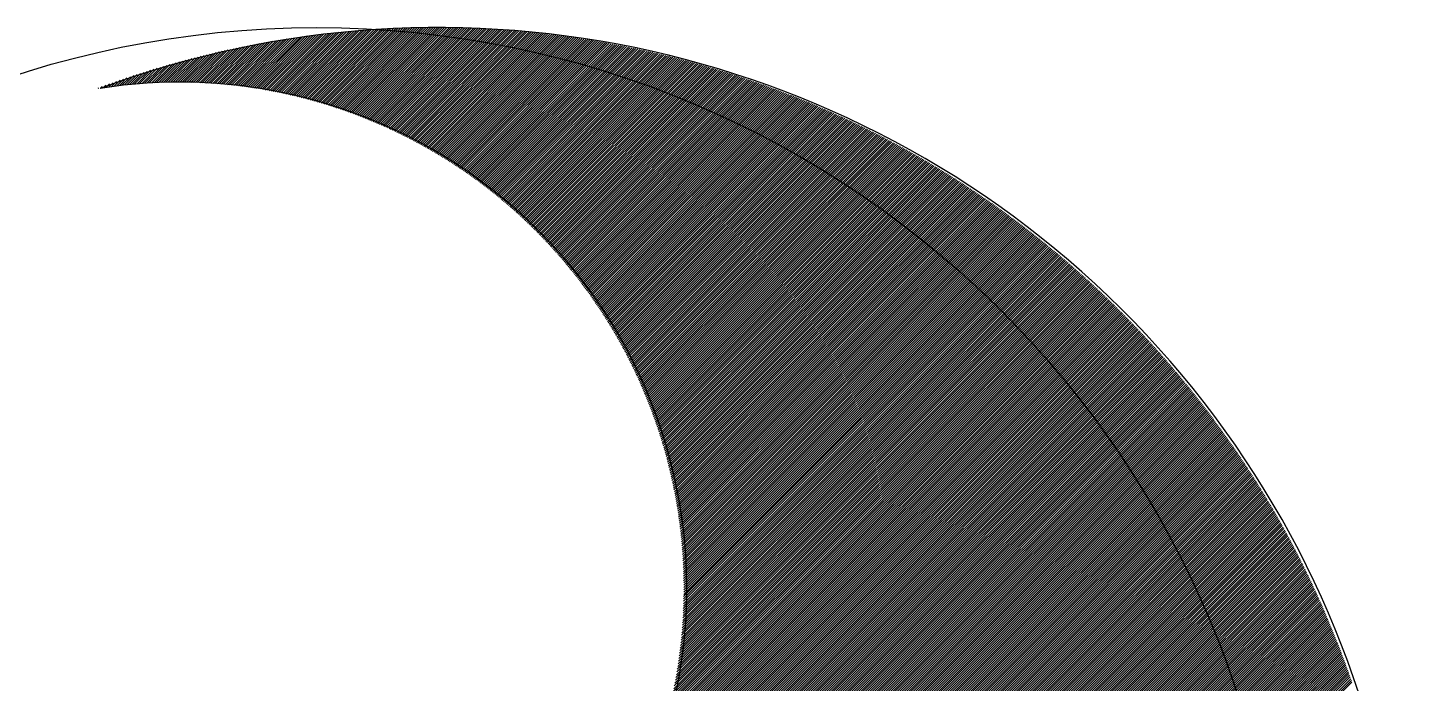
# Model space of a CAD drawing. Extents: x -437689 to -407696, y -55787 to -37037.
# Drawn here: x -434594.4 to -434543.1, y -50021.5 to -49997.1 of the extents above; entities that cross this region are included whole.
import ezdxf

# ---------------------------------------------------------------- set-up
doc = ezdxf.new("R2010")
doc.units = 0
doc.header["$LTSCALE"] = 150
doc.header["$MEASUREMENT"] = 0
doc.layers.add('DR', color=6, linetype='CONTINUOUS')

msp = doc.modelspace()

# ---------------------------------------------------------------- linework, layer by layer
at = {"layer": 'DR', "linetype": 'CONTINUOUS', "ltscale": 900}
for p, q in [((-434586.709, -49999.278, 0), (-434585.034, -49997.603, 0)), ((-434586.633, -49999.287, 0), (-434584.932, -49997.586, 0)), ((-434586.558, -49999.296, 0), (-434584.831, -49997.57, 0)), ((-434586.482, -49999.306, 0), (-434584.731, -49997.554, 0)), ((-434586.407, -49999.315, 0), (-434584.631, -49997.539, 0)), ((-434586.332, -49999.325, 0), (-434584.531, -49997.524, 0)), ((-434586.257, -49999.335, 0), (-434584.431, -49997.509, 0)), ((-434586.183, -49999.345, 0), (-434584.332, -49997.495, 0)), ((-434586.108, -49999.356, 0), (-434584.233, -49997.481, 0)), ((-434586.034, -49999.367, 0), (-434584.135, -49997.467, 0)), ((-434585.961, -49999.378, 0), (-434584.036, -49997.454, 0)), ((-434585.887, -49999.39, 0), (-434583.938, -49997.441, 0)), ((-434585.814, -49999.401, 0), (-434583.841, -49997.428, 0)), ((-434585.741, -49999.413, 0), (-434583.743, -49997.416, 0)), ((-434585.669, -49999.425, 0), (-434583.646, -49997.403, 0)), ((-434585.596, -49999.438, 0), (-434583.55, -49997.392, 0)), ((-434585.524, -49999.451, 0), (-434583.453, -49997.38, 0)), ((-434585.452, -49999.463, 0), (-434583.357, -49997.369, 0)), ((-434585.38, -49999.477, 0), (-434583.261, -49997.358, 0)), ((-434585.309, -49999.49, 0), (-434583.166, -49997.347, 0)), ((-434585.238, -49999.504, 0), (-434583.071, -49997.337, 0)), ((-434585.167, -49999.518, 0), (-434582.976, -49997.327, 0)), ((-434585.096, -49999.532, 0), (-434582.881, -49997.317, 0)), ((-434585.026, -49999.546, 0), (-434582.787, -49997.307, 0)), ((-434584.955, -49999.561, 0), (-434582.693, -49997.298, 0)), ((-434584.885, -49999.576, 0), (-434582.599, -49997.289, 0)), ((-434584.815, -49999.591, 0), (-434582.505, -49997.28, 0)), ((-434584.746, -49999.606, 0), (-434582.412, -49997.272, 0)), ((-434584.677, -49999.621, 0), (-434582.319, -49997.264, 0)), ((-434584.607, -49999.637, 0), (-434582.226, -49997.256, 0)), ((-434584.538, -49999.653, 0), (-434582.134, -49997.248, 0)), ((-434584.47, -49999.669, 0), (-434582.042, -49997.241, 0)), ((-434584.401, -49999.686, 0), (-434581.95, -49997.234, 0)), ((-434584.333, -49999.702, 0), (-434581.858, -49997.227, 0)), ((-434584.265, -49999.719, 0), (-434581.767, -49997.22, 0)), ((-434584.197, -49999.736, 0), (-434581.675, -49997.214, 0)), ((-434584.13, -49999.753, 0), (-434581.584, -49997.208, 0)), ((-434584.062, -49999.771, 0), (-434581.494, -49997.202, 0)), ((-434583.995, -49999.789, 0), (-434581.403, -49997.197, 0)), ((-434583.928, -49999.806, 0), (-434581.313, -49997.191, 0)), ((-434583.861, -49999.824, 0), (-434581.223, -49997.186, 0)), ((-434583.795, -49999.843, 0), (-434581.133, -49997.181, 0)), ((-434583.728, -49999.861, 0), (-434581.044, -49997.177, 0)), ((-434583.662, -49999.88, 0), (-434580.955, -49997.172, 0)), ((-434583.596, -49999.899, 0), (-434580.865, -49997.168, 0)), ((-434583.531, -49999.918, 0), (-434580.777, -49997.164, 0)), ((-434583.465, -49999.937, 0), (-434580.688, -49997.16, 0)), ((-434583.4, -49999.957, 0), (-434580.6, -49997.157, 0)), ((-434583.335, -49999.977, 0), (-434580.512, -49997.154, 0)), ((-434583.27, -49999.996, 0), (-434580.424, -49997.151, 0)), ((-434583.205, -50000.017, 0), (-434580.336, -49997.148, 0)), ((-434583.14, -50000.037, 0), (-434580.249, -49997.145, 0)), ((-434583.076, -50000.057, 0), (-434580.161, -49997.143, 0)), ((-434583.012, -50000.078, 0), (-434580.074, -49997.141, 0)), ((-434582.948, -50000.099, 0), (-434579.988, -49997.139, 0)), ((-434582.884, -50000.12, 0), (-434579.901, -49997.137, 0)), ((-434582.82, -50000.141, 0), (-434579.815, -49997.135, 0)), ((-434582.757, -50000.163, 0), (-434579.728, -49997.134, 0)), ((-434582.694, -50000.184, 0), (-434579.642, -49997.133, 0)), ((-434582.631, -50000.206, 0), (-434579.557, -49997.132, 0)), ((-434582.568, -50000.228, 0), (-434579.471, -49997.131, 0)), ((-434582.505, -50000.25, 0), (-434579.386, -49997.131, 0)), ((-434582.443, -50000.273, 0), (-434579.301, -49997.131, 0)), ((-434582.38, -50000.295, 0), (-434579.216, -49997.13, 0)), ((-434582.318, -50000.318, 0), (-434579.131, -49997.131, 0)), ((-434582.256, -50000.341, 0), (-434579.046, -49997.131, 0)), ((-434582.195, -50000.364, 0), (-434578.962, -49997.131, 0)), ((-434582.133, -50000.387, 0), (-434578.878, -49997.132, 0)), ((-434582.072, -50000.411, 0), (-434578.794, -49997.133, 0)), ((-434582.01, -50000.434, 0), (-434578.71, -49997.134, 0)), ((-434581.949, -50000.458, 0), (-434578.627, -49997.135, 0)), ((-434581.889, -50000.482, 0), (-434578.543, -49997.137, 0)), ((-434581.828, -50000.506, 0), (-434578.46, -49997.139, 0)), ((-434581.767, -50000.531, 0), (-434578.377, -49997.14, 0)), ((-434581.707, -50000.555, 0), (-434578.294, -49997.142, 0)), ((-434581.647, -50000.58, 0), (-434578.212, -49997.145, 0)), ((-434581.587, -50000.605, 0), (-434578.129, -49997.147, 0)), ((-434581.527, -50000.63, 0), (-434578.047, -49997.15, 0)), ((-434581.467, -50000.655, 0), (-434577.965, -49997.152, 0)), ((-434581.408, -50000.68, 0), (-434577.883, -49997.155, 0)), ((-434581.348, -50000.706, 0), (-434577.801, -49997.159, 0)), ((-434581.289, -50000.731, 0), (-434577.72, -49997.162, 0)), ((-434581.23, -50000.757, 0), (-434577.638, -49997.165, 0)), ((-434581.171, -50000.783, 0), (-434577.557, -49997.169, 0)), ((-434581.113, -50000.809, 0), (-434577.476, -49997.173, 0)), ((-434581.054, -50000.836, 0), (-434577.395, -49997.177, 0)), ((-434580.996, -50000.862, 0), (-434577.315, -49997.181, 0)), ((-434580.938, -50000.889, 0), (-434577.234, -49997.185, 0)), ((-434580.88, -50000.916, 0), (-434577.154, -49997.19, 0)), ((-434580.822, -50000.943, 0), (-434577.074, -49997.195, 0)), ((-434580.764, -50000.97, 0), (-434576.994, -49997.2, 0)), ((-434580.707, -50000.997, 0), (-434576.914, -49997.205, 0)), ((-434580.649, -50001.025, 0), (-434576.834, -49997.21, 0)), ((-434580.592, -50001.053, 0), (-434576.755, -49997.215, 0)), ((-434580.535, -50001.08, 0), (-434576.676, -49997.221, 0)), ((-434580.478, -50001.108, 0), (-434576.596, -49997.226, 0)), ((-434580.422, -50001.137, 0), (-434576.517, -49997.232, 0)), ((-434580.365, -50001.165, 0), (-434576.439, -49997.238, 0)), ((-434580.309, -50001.193, 0), (-434576.36, -49997.244, 0)), ((-434580.253, -50001.222, 0), (-434576.281, -49997.251, 0)), ((-434580.196, -50001.251, 0), (-434576.203, -49997.257, 0)), ((-434580.14, -50001.28, 0), (-434576.125, -49997.264, 0)), ((-434580.085, -50001.309, 0), (-434576.047, -49997.271, 0)), ((-434580.029, -50001.338, 0), (-434575.969, -49997.278, 0)), ((-434579.974, -50001.367, 0), (-434575.891, -49997.285, 0)), ((-434579.918, -50001.397, 0), (-434575.814, -49997.292, 0)), ((-434579.863, -50001.427, 0), (-434575.736, -49997.3, 0)), ((-434579.808, -50001.456, 0), (-434575.659, -49997.307, 0)), ((-434579.753, -50001.486, 0), (-434575.582, -49997.315, 0)), ((-434579.699, -50001.517, 0), (-434575.505, -49997.323, 0)), ((-434579.644, -50001.547, 0), (-434575.428, -49997.331, 0)), ((-434579.59, -50001.577, 0), (-434575.352, -49997.339, 0)), ((-434579.536, -50001.608, 0), (-434575.275, -49997.348, 0)), ((-434579.481, -50001.639, 0), (-434575.199, -49997.356, 0)), ((-434579.428, -50001.67, 0), (-434575.122, -49997.365, 0)), ((-434579.374, -50001.701, 0), (-434575.046, -49997.373, 0)), ((-434579.32, -50001.732, 0), (-434574.971, -49997.382, 0)), ((-434579.267, -50001.763, 0), (-434574.895, -49997.392, 0)), ((-434579.213, -50001.795, 0), (-434574.819, -49997.401, 0)), ((-434579.16, -50001.827, 0), (-434574.744, -49997.41, 0)), ((-434579.107, -50001.858, 0), (-434574.668, -49997.42, 0)), ((-434579.054, -50001.89, 0), (-434574.593, -49997.429, 0)), ((-434579.001, -50001.922, 0), (-434574.518, -49997.439, 0)), ((-434578.949, -50001.955, 0), (-434574.443, -49997.449, 0)), ((-434578.896, -50001.987, 0), (-434574.368, -49997.459, 0)), ((-434578.844, -50002.02, 0), (-434574.294, -49997.469, 0)), ((-434578.792, -50002.052, 0), (-434574.219, -49997.48, 0)), ((-434578.74, -50002.085, 0), (-434574.145, -49997.49, 0)), ((-434578.688, -50002.118, 0), (-434574.071, -49997.501, 0)), ((-434578.636, -50002.151, 0), (-434573.997, -49997.512, 0)), ((-434578.585, -50002.185, 0), (-434573.923, -49997.523, 0)), ((-434578.533, -50002.218, 0), (-434573.849, -49997.534, 0)), ((-434578.482, -50002.252, 0), (-434573.775, -49997.545, 0)), ((-434578.431, -50002.285, 0), (-434573.702, -49997.556, 0)), ((-434578.38, -50002.319, 0), (-434573.628, -49997.568, 0)), ((-434578.329, -50002.353, 0), (-434573.555, -49997.579, 0)), ((-434578.278, -50002.387, 0), (-434573.482, -49997.591, 0)), ((-434578.228, -50002.422, 0), (-434573.409, -49997.603, 0)), ((-434578.177, -50002.456, 0), (-434573.336, -49997.615, 0)), ((-434588.628, -49999.161, 0), (-434587.582, -49998.115, 0)), ((-434588.544, -49999.162, 0), (-434587.471, -49998.088, 0)), ((-434588.461, -49999.163, 0), (-434587.36, -49998.062, 0)), ((-434588.378, -49999.165, 0), (-434587.25, -49998.037, 0)), ((-434588.295, -49999.167, 0), (-434587.14, -49998.012, 0)), ((-434588.213, -49999.17, 0), (-434587.031, -49997.988, 0)), ((-434588.131, -49999.172, 0), (-434586.922, -49997.963, 0)), ((-434588.049, -49999.176, 0), (-434586.813, -49997.94, 0)), ((-434587.968, -49999.179, 0), (-434586.705, -49997.917, 0)), ((-434587.887, -49999.183, 0), (-434586.598, -49997.894, 0)), ((-434587.806, -49999.187, 0), (-434586.491, -49997.872, 0)), ((-434587.726, -49999.192, 0), (-434586.384, -49997.85, 0)), ((-434587.646, -49999.196, 0), (-434586.278, -49997.829, 0)), ((-434587.566, -49999.202, 0), (-434586.172, -49997.808, 0)), ((-434587.487, -49999.207, 0), (-434586.067, -49997.787, 0)), ((-434587.408, -49999.213, 0), (-434585.962, -49997.767, 0)), ((-434587.329, -49999.219, 0), (-434585.857, -49997.747, 0)), ((-434587.25, -49999.225, 0), (-434585.753, -49997.728, 0)), ((-434587.172, -49999.232, 0), (-434585.649, -49997.709, 0)), ((-434587.094, -49999.239, 0), (-434585.545, -49997.69, 0)), ((-434587.017, -49999.246, 0), (-434585.442, -49997.672, 0)), ((-434586.94, -49999.254, 0), (-434585.34, -49997.654, 0)), ((-434586.863, -49999.262, 0), (-434585.237, -49997.637, 0)), ((-434586.786, -49999.27, 0), (-434585.135, -49997.619, 0)), ((-434578.127, -50002.491, 0), (-434573.264, -49997.627, 0)), ((-434578.077, -50002.525, 0), (-434573.191, -49997.639, 0)), ((-434578.027, -50002.56, 0), (-434573.118, -49997.652, 0)), ((-434577.977, -50002.595, 0), (-434573.046, -49997.664, 0)), ((-434577.927, -50002.63, 0), (-434572.974, -49997.677, 0)), ((-434577.878, -50002.666, 0), (-434572.902, -49997.69, 0)), ((-434577.828, -50002.701, 0), (-434572.83, -49997.703, 0)), ((-434577.779, -50002.737, 0), (-434572.758, -49997.716, 0)), ((-434577.73, -50002.772, 0), (-434572.686, -49997.729, 0)), ((-434577.681, -50002.808, 0), (-434572.615, -49997.742, 0)), ((-434577.632, -50002.844, 0), (-434572.543, -49997.755, 0)), ((-434577.583, -50002.88, 0), (-434572.472, -49997.769, 0)), ((-434577.535, -50002.917, 0), (-434572.401, -49997.783, 0)), ((-434577.486, -50002.953, 0), (-434572.33, -49997.796, 0)), ((-434577.438, -50002.989, 0), (-434572.259, -49997.81, 0)), ((-434577.39, -50003.026, 0), (-434572.188, -49997.824, 0)), ((-434577.342, -50003.063, 0), (-434572.117, -49997.839, 0)), ((-434577.294, -50003.1, 0), (-434572.047, -49997.853, 0)), ((-434577.246, -50003.137, 0), (-434571.976, -49997.867, 0)), ((-434577.198, -50003.174, 0), (-434571.906, -49997.882, 0)), ((-434577.151, -50003.212, 0), (-434571.836, -49997.896, 0)), ((-434577.104, -50003.249, 0), (-434571.766, -49997.911, 0)), ((-434577.056, -50003.287, 0), (-434571.696, -49997.926, 0)), ((-434577.009, -50003.325, 0), (-434571.626, -49997.941, 0)), ((-434576.962, -50003.362, 0), (-434571.556, -49997.956, 0)), ((-434576.916, -50003.401, 0), (-434571.487, -49997.971, 0)), ((-434576.869, -50003.439, 0), (-434571.417, -49997.987, 0)), ((-434576.822, -50003.477, 0), (-434571.348, -49998.002, 0)), ((-434576.776, -50003.516, 0), (-434571.278, -49998.018, 0)), ((-434576.73, -50003.554, 0), (-434571.209, -49998.034, 0)), ((-434576.684, -50003.593, 0), (-434571.14, -49998.049, 0)), ((-434576.638, -50003.632, 0), (-434571.071, -49998.065, 0)), ((-434576.592, -50003.671, 0), (-434571.003, -49998.081, 0)), ((-434576.546, -50003.71, 0), (-434570.934, -49998.098, 0)), ((-434576.501, -50003.749, 0), (-434570.865, -49998.114, 0)), ((-434576.455, -50003.789, 0), (-434570.797, -49998.13, 0)), ((-434590.023, -49999.198, 0), (-434589.434, -49998.609, 0)), ((-434589.933, -49999.193, 0), (-434589.314, -49998.574, 0)), ((-434589.843, -49999.188, 0), (-434589.195, -49998.539, 0)), ((-434589.754, -49999.183, 0), (-434589.076, -49998.505, 0)), ((-434589.664, -49999.179, 0), (-434588.957, -49998.472, 0)), ((-434589.576, -49999.175, 0), (-434588.84, -49998.439, 0)), ((-434589.488, -49999.172, 0), (-434588.723, -49998.407, 0)), ((-434589.4, -49999.169, 0), (-434588.606, -49998.375, 0)), ((-434589.313, -49999.166, 0), (-434588.49, -49998.344, 0)), ((-434589.226, -49999.164, 0), (-434588.375, -49998.313, 0)), ((-434589.139, -49999.163, 0), (-434588.26, -49998.283, 0)), ((-434589.053, -49999.161, 0), (-434588.146, -49998.254, 0)), ((-434588.967, -49999.16, 0), (-434588.032, -49998.225, 0)), ((-434588.882, -49999.16, 0), (-434587.919, -49998.197, 0)), ((-434588.797, -49999.16, 0), (-434587.806, -49998.169, 0)), ((-434588.712, -49999.16, 0), (-434587.694, -49998.141, 0)), ((-434576.41, -50003.828, 0), (-434570.729, -49998.147, 0)), ((-434576.365, -50003.868, 0), (-434570.66, -49998.163, 0)), ((-434576.32, -50003.908, 0), (-434570.592, -49998.18, 0)), ((-434576.275, -50003.948, 0), (-434570.524, -49998.197, 0)), ((-434576.23, -50003.988, 0), (-434570.456, -49998.214, 0)), ((-434576.186, -50004.028, 0), (-434570.389, -49998.231, 0)), ((-434576.141, -50004.068, 0), (-434570.321, -49998.248, 0)), ((-434576.097, -50004.109, 0), (-434570.253, -49998.266, 0)), ((-434576.053, -50004.15, 0), (-434570.186, -49998.283, 0)), ((-434576.008, -50004.19, 0), (-434570.119, -49998.301, 0)), ((-434575.965, -50004.231, 0), (-434570.051, -49998.318, 0)), ((-434575.921, -50004.272, 0), (-434569.984, -49998.336, 0)), ((-434575.877, -50004.314, 0), (-434569.917, -49998.354, 0)), ((-434575.834, -50004.355, 0), (-434569.85, -49998.372, 0)), ((-434575.79, -50004.396, 0), (-434569.784, -49998.39, 0)), ((-434575.747, -50004.438, 0), (-434569.717, -49998.408, 0)), ((-434575.704, -50004.48, 0), (-434569.65, -49998.426, 0)), ((-434575.661, -50004.522, 0), (-434569.584, -49998.445, 0)), ((-434575.618, -50004.564, 0), (-434569.518, -49998.463, 0)), ((-434575.575, -50004.606, 0), (-434569.451, -49998.482, 0)), ((-434575.533, -50004.648, 0), (-434569.385, -49998.501, 0)), ((-434575.49, -50004.69, 0), (-434569.319, -49998.519, 0)), ((-434575.448, -50004.733, 0), (-434569.253, -49998.538, 0)), ((-434575.406, -50004.776, 0), (-434569.187, -49998.557, 0)), ((-434575.364, -50004.818, 0), (-434569.122, -49998.576, 0)), ((-434575.322, -50004.861, 0), (-434569.056, -49998.596, 0)), ((-434575.28, -50004.904, 0), (-434568.991, -49998.615, 0)), ((-434575.238, -50004.948, 0), (-434568.925, -49998.635, 0)), ((-434591.245, -49999.317, 0), (-434591.061, -49999.133, 0)), ((-434591.148, -49999.304, 0), (-434590.931, -49999.088, 0)), ((-434591.051, -49999.292, 0), (-434590.802, -49999.044, 0)), ((-434590.955, -49999.281, 0), (-434590.674, -49999.001, 0)), ((-434590.859, -49999.271, 0), (-434590.547, -49998.958, 0)), ((-434590.764, -49999.26, 0), (-434590.42, -49998.916, 0)), ((-434590.67, -49999.251, 0), (-434590.295, -49998.875, 0)), ((-434590.576, -49999.242, 0), (-434590.17, -49998.835, 0)), ((-434590.483, -49999.233, 0), (-434590.045, -49998.796, 0)), ((-434590.39, -49999.225, 0), (-434589.922, -49998.757, 0)), ((-434590.298, -49999.218, 0), (-434589.799, -49998.719, 0)), ((-434590.206, -49999.211, 0), (-434589.677, -49998.682, 0)), ((-434590.114, -49999.204, 0), (-434589.555, -49998.645, 0)), ((-434575.197, -50004.991, 0), (-434568.86, -49998.654, 0)), ((-434575.156, -50005.034, 0), (-434568.795, -49998.674, 0)), ((-434575.114, -50005.078, 0), (-434568.73, -49998.693, 0)), ((-434575.073, -50005.122, 0), (-434568.665, -49998.713, 0)), ((-434575.032, -50005.166, 0), (-434568.6, -49998.733, 0)), ((-434574.991, -50005.21, 0), (-434568.535, -49998.753, 0)), ((-434574.951, -50005.254, 0), (-434568.47, -49998.774, 0)), ((-434574.91, -50005.298, 0), (-434568.406, -49998.794, 0)), ((-434574.87, -50005.343, 0), (-434568.341, -49998.814, 0)), ((-434574.83, -50005.387, 0), (-434568.277, -49998.835, 0)), ((-434574.789, -50005.432, 0), (-434568.213, -49998.855, 0)), ((-434574.749, -50005.477, 0), (-434568.148, -49998.876, 0)), ((-434574.709, -50005.522, 0), (-434568.084, -49998.897, 0)), ((-434574.67, -50005.567, 0), (-434568.02, -49998.918, 0)), ((-434574.63, -50005.612, 0), (-434567.957, -49998.939, 0)), ((-434574.591, -50005.658, 0), (-434567.893, -49998.96, 0)), ((-434574.551, -50005.703, 0), (-434567.829, -49998.981, 0)), ((-434574.512, -50005.749, 0), (-434567.766, -49999.002, 0)), ((-434574.473, -50005.795, 0), (-434567.702, -49999.024, 0)), ((-434574.434, -50005.84, 0), (-434567.639, -49999.045, 0)), ((-434574.395, -50005.887, 0), (-434567.575, -49999.067, 0)), ((-434574.357, -50005.933, 0), (-434567.512, -49999.088, 0)), ((-434574.318, -50005.979, 0), (-434567.449, -49999.11, 0)), ((-434574.28, -50006.026, 0), (-434567.386, -49999.132, 0)), ((-434574.242, -50006.072, 0), (-434567.323, -49999.154, 0)), ((-434591.74, -49999.388, 0), (-434591.723, -49999.371, 0)), ((-434591.64, -49999.372, 0), (-434591.589, -49999.321, 0)), ((-434591.54, -49999.357, 0), (-434591.455, -49999.273, 0)), ((-434591.441, -49999.343, 0), (-434591.323, -49999.225, 0)), ((-434591.343, -49999.33, 0), (-434591.192, -49999.179, 0)), ((-434574.204, -50006.119, 0), (-434567.26, -49999.176, 0)), ((-434574.166, -50006.166, 0), (-434567.198, -49999.198, 0)), ((-434574.128, -50006.213, 0), (-434567.135, -49999.22, 0)), ((-434574.09, -50006.26, 0), (-434567.073, -49999.243, 0)), ((-434574.053, -50006.307, 0), (-434567.01, -49999.265, 0)), ((-434574.015, -50006.355, 0), (-434566.948, -49999.288, 0)), ((-434573.978, -50006.402, 0), (-434566.886, -49999.31, 0)), ((-434573.941, -50006.45, 0), (-434566.824, -49999.333, 0)), ((-434573.904, -50006.498, 0), (-434566.762, -49999.356, 0)), ((-434573.867, -50006.546, 0), (-434566.7, -49999.379, 0)), ((-434573.83, -50006.594, 0), (-434566.638, -49999.402, 0)), ((-434573.794, -50006.642, 0), (-434566.576, -49999.425, 0)), ((-434573.757, -50006.691, 0), (-434566.514, -49999.448, 0)), ((-434573.721, -50006.739, 0), (-434566.453, -49999.471, 0)), ((-434573.685, -50006.788, 0), (-434566.391, -49999.495, 0)), ((-434573.649, -50006.837, 0), (-434566.33, -49999.518, 0)), ((-434573.613, -50006.886, 0), (-434566.269, -49999.542, 0)), ((-434573.577, -50006.935, 0), (-434566.207, -49999.565, 0)), ((-434573.541, -50006.984, 0), (-434566.146, -49999.589, 0)), ((-434573.506, -50007.034, 0), (-434566.085, -49999.613, 0)), ((-434573.471, -50007.083, 0), (-434566.024, -49999.637, 0)), ((-434573.436, -50007.133, 0), (-434565.964, -49999.661, 0)), ((-434573.4, -50007.183, 0), (-434565.903, -49999.685, 0)), ((-434573.366, -50007.233, 0), (-434565.842, -49999.709, 0)), ((-434573.331, -50007.283, 0), (-434565.782, -49999.734, 0)), ((-434573.296, -50007.333, 0), (-434565.721, -49999.758, 0)), ((-434573.262, -50007.383, 0), (-434565.661, -49999.782, 0)), ((-434573.227, -50007.434, 0), (-434565.601, -49999.807, 0)), ((-434573.193, -50007.485, 0), (-434565.54, -49999.832, 0)), ((-434573.159, -50007.535, 0), (-434565.48, -49999.856, 0)), ((-434573.125, -50007.586, 0), (-434565.42, -49999.881, 0)), ((-434573.092, -50007.637, 0), (-434565.36, -49999.906, 0)), ((-434573.058, -50007.689, 0), (-434565.301, -49999.931, 0)), ((-434573.025, -50007.74, 0), (-434565.241, -49999.956, 0)), ((-434572.991, -50007.792, 0), (-434565.181, -49999.982, 0)), ((-434572.958, -50007.843, 0), (-434565.122, -50000.007, 0)), ((-434572.925, -50007.895, 0), (-434565.062, -50000.032, 0)), ((-434572.892, -50007.947, 0), (-434565.003, -50000.058, 0)), ((-434572.859, -50007.999, 0), (-434564.943, -50000.083, 0)), ((-434572.827, -50008.051, 0), (-434564.884, -50000.109, 0)), ((-434572.794, -50008.104, 0), (-434564.825, -50000.135, 0)), ((-434572.762, -50008.156, 0), (-434564.766, -50000.16, 0)), ((-434572.73, -50008.209, 0), (-434564.707, -50000.186, 0)), ((-434572.698, -50008.262, 0), (-434564.648, -50000.212, 0)), ((-434572.666, -50008.315, 0), (-434564.59, -50000.238, 0)), ((-434572.634, -50008.368, 0), (-434564.531, -50000.265, 0)), ((-434572.603, -50008.421, 0), (-434564.472, -50000.291, 0)), ((-434572.571, -50008.475, 0), (-434564.414, -50000.317, 0)), ((-434572.54, -50008.528, 0), (-434564.355, -50000.344, 0)), ((-434572.509, -50008.582, 0), (-434564.297, -50000.37, 0)), ((-434572.478, -50008.636, 0), (-434564.239, -50000.397, 0)), ((-434572.447, -50008.69, 0), (-434564.181, -50000.423, 0)), ((-434572.417, -50008.744, 0), (-434564.122, -50000.45, 0)), ((-434572.386, -50008.799, 0), (-434564.064, -50000.477, 0)), ((-434572.356, -50008.853, 0), (-434564.007, -50000.504, 0)), ((-434572.325, -50008.908, 0), (-434563.949, -50000.531, 0)), ((-434572.295, -50008.963, 0), (-434563.891, -50000.558, 0)), ((-434572.266, -50009.018, 0), (-434563.833, -50000.585, 0)), ((-434572.236, -50009.073, 0), (-434563.776, -50000.613, 0)), ((-434572.206, -50009.128, 0), (-434563.718, -50000.64, 0)), ((-434572.177, -50009.183, 0), (-434563.661, -50000.668, 0)), ((-434572.147, -50009.239, 0), (-434563.604, -50000.695, 0)), ((-434572.118, -50009.295, 0), (-434563.546, -50000.723, 0)), ((-434572.089, -50009.351, 0), (-434563.489, -50000.75, 0)), ((-434572.061, -50009.407, 0), (-434563.432, -50000.778, 0)), ((-434572.032, -50009.463, 0), (-434563.375, -50000.806, 0)), ((-434572.003, -50009.519, 0), (-434563.318, -50000.834, 0)), ((-434571.975, -50009.576, 0), (-434563.261, -50000.862, 0)), ((-434571.947, -50009.632, 0), (-434563.205, -50000.89, 0)), ((-434571.919, -50009.689, 0), (-434563.148, -50000.918, 0)), ((-434571.891, -50009.746, 0), (-434563.092, -50000.947, 0)), ((-434571.863, -50009.803, 0), (-434563.035, -50000.975, 0)), ((-434571.836, -50009.861, 0), (-434562.979, -50001.003, 0)), ((-434571.808, -50009.918, 0), (-434562.922, -50001.032, 0)), ((-434571.781, -50009.976, 0), (-434562.866, -50001.061, 0)), ((-434571.754, -50010.033, 0), (-434562.81, -50001.089, 0)), ((-434571.727, -50010.091, 0), (-434562.754, -50001.118, 0)), ((-434571.7, -50010.149, 0), (-434562.698, -50001.147, 0)), ((-434571.674, -50010.208, 0), (-434562.642, -50001.176, 0)), ((-434571.647, -50010.266, 0), (-434562.586, -50001.205, 0)), ((-434571.621, -50010.325, 0), (-434562.53, -50001.234, 0)), ((-434571.595, -50010.384, 0), (-434562.475, -50001.263, 0)), ((-434571.569, -50010.443, 0), (-434562.419, -50001.293, 0)), ((-434571.543, -50010.502, 0), (-434562.364, -50001.322, 0)), ((-434571.518, -50010.561, 0), (-434562.308, -50001.351, 0)), ((-434571.492, -50010.62, 0), (-434562.253, -50001.381, 0)), ((-434571.467, -50010.68, 0), (-434562.198, -50001.41, 0)), ((-434571.442, -50010.74, 0), (-434562.142, -50001.44, 0)), ((-434571.417, -50010.8, 0), (-434562.087, -50001.47, 0)), ((-434571.393, -50010.86, 0), (-434562.032, -50001.5, 0)), ((-434571.368, -50010.92, 0), (-434561.977, -50001.53, 0)), ((-434571.344, -50010.981, 0), (-434561.923, -50001.56, 0)), ((-434571.319, -50011.041, 0), (-434561.868, -50001.59, 0)), ((-434571.295, -50011.102, 0), (-434561.813, -50001.62, 0)), ((-434571.272, -50011.163, 0), (-434561.758, -50001.65, 0)), ((-434571.248, -50011.224, 0), (-434561.704, -50001.68, 0)), ((-434571.224, -50011.286, 0), (-434561.649, -50001.711, 0)), ((-434571.201, -50011.347, 0), (-434561.595, -50001.741, 0)), ((-434571.178, -50011.409, 0), (-434561.541, -50001.772, 0)), ((-434571.155, -50011.471, 0), (-434561.487, -50001.802, 0)), ((-434571.132, -50011.533, 0), (-434561.432, -50001.833, 0)), ((-434571.11, -50011.595, 0), (-434561.378, -50001.864, 0)), ((-434571.087, -50011.658, 0), (-434561.324, -50001.895, 0)), ((-434571.065, -50011.72, 0), (-434561.27, -50001.926, 0)), ((-434571.043, -50011.783, 0), (-434561.217, -50001.957, 0)), ((-434571.021, -50011.846, 0), (-434561.163, -50001.988, 0)), ((-434570.999, -50011.909, 0), (-434561.109, -50002.019, 0)), ((-434570.978, -50011.973, 0), (-434561.056, -50002.05, 0)), ((-434570.957, -50012.036, 0), (-434561.002, -50002.082, 0)), ((-434570.935, -50012.1, 0), (-434560.949, -50002.113, 0)), ((-434570.915, -50012.164, 0), (-434560.895, -50002.145, 0)), ((-434570.894, -50012.228, 0), (-434560.842, -50002.176, 0)), ((-434570.873, -50012.292, 0), (-434560.789, -50002.208, 0)), ((-434570.853, -50012.357, 0), (-434560.736, -50002.24, 0)), ((-434570.833, -50012.421, 0), (-434560.683, -50002.271, 0)), ((-434570.813, -50012.486, 0), (-434560.63, -50002.303, 0)), ((-434570.793, -50012.551, 0), (-434560.577, -50002.335, 0)), ((-434570.773, -50012.617, 0), (-434560.524, -50002.367, 0)), ((-434570.754, -50012.682, 0), (-434560.471, -50002.399, 0)), ((-434570.735, -50012.748, 0), (-434560.419, -50002.432, 0)), ((-434570.716, -50012.814, 0), (-434560.366, -50002.464, 0)), ((-434570.697, -50012.88, 0), (-434560.314, -50002.496, 0)), ((-434570.679, -50012.946, 0), (-434560.261, -50002.529, 0)), ((-434570.66, -50013.013, 0), (-434560.209, -50002.561, 0)), ((-434570.642, -50013.079, 0), (-434560.156, -50002.594, 0)), ((-434570.624, -50013.146, 0), (-434560.104, -50002.626, 0)), ((-434570.606, -50013.213, 0), (-434560.052, -50002.659, 0)), ((-434570.589, -50013.281, 0), (-434560, -50002.692, 0)), ((-434570.572, -50013.348, 0), (-434559.948, -50002.725, 0)), ((-434570.555, -50013.416, 0), (-434559.896, -50002.758, 0)), ((-434570.538, -50013.484, 0), (-434559.844, -50002.791, 0)), ((-434570.521, -50013.552, 0), (-434559.793, -50002.824, 0)), ((-434570.505, -50013.621, 0), (-434559.741, -50002.857, 0)), ((-434570.488, -50013.689, 0), (-434559.689, -50002.89, 0)), ((-434570.472, -50013.758, 0), (-434559.638, -50002.924, 0)), ((-434570.457, -50013.827, 0), (-434559.586, -50002.957, 0)), ((-434570.441, -50013.896, 0), (-434559.535, -50002.991, 0)), ((-434570.426, -50013.966, 0), (-434559.484, -50003.024, 0)), ((-434570.41, -50014.036, 0), (-434559.433, -50003.058, 0)), ((-434570.396, -50014.106, 0), (-434559.381, -50003.091, 0)), ((-434570.381, -50014.176, 0), (-434559.33, -50003.125, 0)), ((-434570.367, -50014.246, 0), (-434559.279, -50003.159, 0)), ((-434570.352, -50014.317, 0), (-434559.229, -50003.193, 0)), ((-434570.338, -50014.388, 0), (-434559.178, -50003.227, 0)), ((-434570.325, -50014.459, 0), (-434559.127, -50003.261, 0)), ((-434570.311, -50014.53, 0), (-434559.076, -50003.295, 0)), ((-434570.298, -50014.602, 0), (-434559.026, -50003.33, 0)), ((-434570.285, -50014.674, 0), (-434558.975, -50003.364, 0)), ((-434570.272, -50014.746, 0), (-434558.925, -50003.398, 0)), ((-434570.26, -50014.818, 0), (-434558.874, -50003.433, 0)), ((-434570.247, -50014.891, 0), (-434558.824, -50003.467, 0)), ((-434570.235, -50014.964, 0), (-434558.774, -50003.502, 0)), ((-434570.224, -50015.037, 0), (-434558.723, -50003.537, 0)), ((-434570.212, -50015.11, 0), (-434558.673, -50003.571, 0)), ((-434570.201, -50015.184, 0), (-434558.623, -50003.606, 0)), ((-434570.19, -50015.258, 0), (-434558.573, -50003.641, 0)), ((-434570.179, -50015.332, 0), (-434558.524, -50003.676, 0)), ((-434570.169, -50015.406, 0), (-434558.474, -50003.711, 0)), ((-434570.159, -50015.481, 0), (-434558.424, -50003.746, 0)), ((-434570.149, -50015.556, 0), (-434558.374, -50003.781, 0)), ((-434570.139, -50015.631, 0), (-434558.325, -50003.817, 0)), ((-434570.13, -50015.706, 0), (-434558.275, -50003.852, 0)), ((-434570.121, -50015.782, 0), (-434558.226, -50003.887, 0)), ((-434570.112, -50015.858, 0), (-434558.177, -50003.923, 0)), ((-434570.103, -50015.934, 0), (-434558.127, -50003.959, 0)), ((-434570.095, -50016.011, 0), (-434558.078, -50003.994, 0)), ((-434570.087, -50016.088, 0), (-434558.029, -50004.03, 0)), ((-434570.079, -50016.165, 0), (-434557.98, -50004.066, 0)), ((-434570.072, -50016.243, 0), (-434557.931, -50004.102, 0)), ((-434570.065, -50016.32, 0), (-434557.882, -50004.138, 0)), ((-434570.058, -50016.398, 0), (-434557.833, -50004.174, 0)), ((-434570.052, -50016.477, 0), (-434557.784, -50004.21, 0)), ((-434570.045, -50016.556, 0), (-434557.736, -50004.246, 0)), ((-434570.04, -50016.635, 0), (-434557.687, -50004.282, 0)), ((-434570.034, -50016.714, 0), (-434557.638, -50004.318, 0)), ((-434570.029, -50016.793, 0), (-434557.59, -50004.355, 0)), ((-434570.024, -50016.873, 0), (-434557.542, -50004.391, 0)), ((-434570.019, -50016.954, 0), (-434557.493, -50004.428, 0)), ((-434570.015, -50017.034, 0), (-434557.445, -50004.464, 0)), ((-434570.011, -50017.115, 0), (-434557.397, -50004.501, 0)), ((-434570.007, -50017.196, 0), (-434557.349, -50004.538, 0)), ((-434570.004, -50017.278, 0), (-434557.301, -50004.574, 0)), ((-434570.001, -50017.36, 0), (-434557.253, -50004.611, 0)), ((-434569.999, -50017.442, 0), (-434557.205, -50004.648, 0)), ((-434569.996, -50017.525, 0), (-434557.157, -50004.685, 0)), ((-434569.995, -50017.608, 0), (-434557.109, -50004.722, 0)), ((-434569.993, -50017.691, 0), (-434557.062, -50004.76, 0)), ((-434570.013, -50018.899, 0), (-434556.402, -50005.288, 0)), ((-434570.009, -50018.81, 0), (-434556.448, -50005.249, 0)), ((-434570.005, -50018.721, 0), (-434556.495, -50005.211, 0)), ((-434570.002, -50018.633, 0), (-434556.542, -50005.173, 0)), ((-434569.999, -50018.546, 0), (-434556.589, -50005.135, 0)), ((-434569.997, -50018.458, 0), (-434556.636, -50005.097, 0)), ((-434569.995, -50018.372, 0), (-434556.683, -50005.06, 0)), ((-434569.993, -50018.285, 0), (-434556.73, -50005.022, 0)), ((-434569.992, -50017.775, 0), (-434557.014, -50004.797, 0)), ((-434569.992, -50018.199, 0), (-434556.777, -50004.984, 0)), ((-434569.991, -50017.859, 0), (-434556.966, -50004.834, 0)), ((-434569.991, -50017.943, 0), (-434556.919, -50004.872, 0)), ((-434569.991, -50018.028, 0), (-434556.872, -50004.909, 0)), ((-434569.991, -50018.113, 0), (-434556.824, -50004.947, 0)), ((-434570.109, -50020.098, 0), (-434555.802, -50005.791, 0)), ((-434570.099, -50020.003, 0), (-434555.847, -50005.751, 0)), ((-434570.089, -50019.908, 0), (-434555.893, -50005.712, 0)), ((-434570.079, -50019.814, 0), (-434555.939, -50005.673, 0)), ((-434570.07, -50019.72, 0), (-434555.985, -50005.635, 0)), ((-434570.062, -50019.627, 0), (-434556.031, -50005.596, 0)), ((-434570.054, -50019.534, 0), (-434556.077, -50005.557, 0)), ((-434570.047, -50019.442, 0), (-434556.123, -50005.518, 0)), ((-434570.04, -50019.35, 0), (-434556.169, -50005.48, 0)), ((-434570.034, -50019.259, 0), (-434556.216, -50005.441, 0)), ((-434570.028, -50019.168, 0), (-434556.262, -50005.403, 0)), ((-434570.022, -50019.078, 0), (-434556.309, -50005.364, 0)), ((-434570.017, -50018.988, 0), (-434556.355, -50005.326, 0)), ((-434570.301, -50021.393, 0), (-434555.213, -50006.306, 0)), ((-434570.282, -50021.29, 0), (-434555.258, -50006.266, 0)), ((-434570.264, -50021.187, 0), (-434555.303, -50006.226, 0)), ((-434570.247, -50021.085, 0), (-434555.348, -50006.186, 0)), ((-434570.23, -50020.983, 0), (-434555.393, -50006.146, 0)), ((-434570.214, -50020.882, 0), (-434555.438, -50006.106, 0)), ((-434570.199, -50020.782, 0), (-434555.483, -50006.066, 0)), ((-434570.184, -50020.683, 0), (-434555.529, -50006.027, 0)), ((-434570.17, -50020.584, 0), (-434555.574, -50005.987, 0)), ((-434570.157, -50020.485, 0), (-434555.619, -50005.948, 0)), ((-434570.144, -50020.388, 0), (-434555.665, -50005.908, 0)), ((-434570.132, -50020.291, 0), (-434555.71, -50005.869, 0)), ((-434570.12, -50020.194, 0), (-434555.756, -50005.83, 0)), ((-434570.62, -50022.815, 0), (-434554.637, -50006.833, 0)), ((-434570.59, -50022.7, 0), (-434554.681, -50006.792, 0)), ((-434570.56, -50022.586, 0), (-434554.725, -50006.751, 0)), ((-434570.532, -50022.473, 0), (-434554.769, -50006.71, 0)), ((-434570.505, -50022.361, 0), (-434554.813, -50006.669, 0)), ((-434570.479, -50022.25, 0), (-434554.857, -50006.628, 0)), ((-434570.454, -50022.14, 0), (-434554.902, -50006.588, 0)), ((-434570.43, -50022.031, 0), (-434554.946, -50006.547, 0)), ((-434570.406, -50021.923, 0), (-434554.99, -50006.507, 0)), ((-434570.384, -50021.815, 0), (-434555.035, -50006.466, 0)), ((-434570.362, -50021.708, 0), (-434555.079, -50006.426, 0)), ((-434570.341, -50021.603, 0), (-434555.124, -50006.386, 0)), ((-434570.32, -50021.497, 0), (-434555.169, -50006.346, 0)), ((-434571.076, -50024.29, 0), (-434554.116, -50007.33, 0)), ((-434571.03, -50024.159, 0), (-434554.159, -50007.288, 0)), ((-434570.986, -50024.03, 0), (-434554.202, -50007.246, 0)), ((-434570.943, -50023.902, 0), (-434554.245, -50007.204, 0)), ((-434570.902, -50023.776, 0), (-434554.289, -50007.163, 0)), ((-434570.862, -50023.652, 0), (-434554.332, -50007.121, 0)), ((-434570.824, -50023.528, 0), (-434554.375, -50007.08, 0)), ((-434570.787, -50023.406, 0), (-434554.419, -50007.038, 0)), ((-434570.751, -50023.286, 0), (-434554.462, -50006.997, 0)), ((-434570.716, -50023.166, 0), (-434554.506, -50006.956, 0)), ((-434570.683, -50023.048, 0), (-434554.55, -50006.915, 0)), ((-434570.651, -50022.931, 0), (-434554.593, -50006.874, 0)), ((-434571.79, -50026.022, 0), (-434553.605, -50007.837, 0)), ((-434571.716, -50025.863, 0), (-434553.647, -50007.794, 0)), ((-434571.645, -50025.707, 0), (-434553.69, -50007.752, 0)), ((-434571.577, -50025.555, 0), (-434553.732, -50007.709, 0)), ((-434571.513, -50025.405, 0), (-434553.774, -50007.667, 0)), ((-434571.45, -50025.258, 0), (-434553.817, -50007.624, 0)), ((-434571.39, -50025.113, 0), (-434553.859, -50007.582, 0)), ((-434571.333, -50024.971, 0), (-434553.902, -50007.54, 0)), ((-434571.278, -50024.83, 0), (-434553.945, -50007.498, 0)), ((-434571.224, -50024.692, 0), (-434553.987, -50007.455, 0)), ((-434571.173, -50024.556, 0), (-434554.03, -50007.413, 0)), ((-434571.124, -50024.422, 0), (-434554.073, -50007.372, 0)), ((-434573.093, -50028.343, 0), (-434553.104, -50008.354, 0)), ((-434572.937, -50028.102, 0), (-434553.146, -50008.311, 0)), ((-434572.794, -50027.875, 0), (-434553.187, -50008.267, 0)), ((-434572.663, -50027.658, 0), (-434553.229, -50008.224, 0)), ((-434572.541, -50027.452, 0), (-434553.27, -50008.181, 0)), ((-434572.427, -50027.253, 0), (-434553.312, -50008.138, 0)), ((-434572.32, -50027.061, 0), (-434553.354, -50008.094, 0)), ((-434572.22, -50026.876, 0), (-434553.395, -50008.051, 0)), ((-434572.125, -50026.696, 0), (-434553.437, -50008.008, 0)), ((-434572.035, -50026.521, 0), (-434553.479, -50007.965, 0)), ((-434571.949, -50026.35, 0), (-434553.521, -50007.922, 0)), ((-434571.868, -50026.184, 0), (-434553.563, -50007.88, 0)), ((-434591.624, -50047.893, 0), (-434552.614, -50008.882, 0)), ((-434591.601, -50047.784, 0), (-434552.654, -50008.838, 0)), ((-434591.576, -50047.674, 0), (-434552.695, -50008.793, 0)), ((-434591.55, -50047.564, 0), (-434552.735, -50008.749, 0)), ((-434591.524, -50047.452, 0), (-434552.776, -50008.705, 0)), ((-434591.496, -50047.34, 0), (-434552.817, -50008.661, 0)), ((-434574.807, -50030.566, 0), (-434552.858, -50008.617, 0)), ((-434574.286, -50029.96, 0), (-434552.899, -50008.573, 0)), ((-434573.947, -50029.537, 0), (-434552.94, -50008.529, 0)), ((-434573.682, -50029.186, 0), (-434552.981, -50008.485, 0)), ((-434573.459, -50028.879, 0), (-434553.022, -50008.442, 0)), ((-434573.265, -50028.6, 0), (-434553.063, -50008.398, 0)), ((-434591.832, -50049.034, 0), (-434552.173, -50009.375, 0)), ((-434591.817, -50048.934, 0), (-434552.213, -50009.329, 0)), ((-434591.801, -50048.833, 0), (-434552.253, -50009.284, 0)), ((-434591.784, -50048.731, 0), (-434552.292, -50009.239, 0)), ((-434591.767, -50048.629, 0), (-434552.332, -50009.194, 0)), ((-434591.749, -50048.526, 0), (-434552.372, -50009.15, 0)), ((-434591.73, -50048.423, 0), (-434552.412, -50009.105, 0)), ((-434591.711, -50048.318, 0), (-434552.453, -50009.06, 0)), ((-434591.69, -50048.213, 0), (-434552.493, -50009.015, 0)), ((-434591.669, -50048.107, 0), (-434552.533, -50008.971, 0)), ((-434591.647, -50048, 0), (-434552.573, -50008.926, 0)), ((-434591.957, -50050.092, 0), (-434551.741, -50009.876, 0)), ((-434591.949, -50049.999, 0), (-434551.78, -50009.83, 0)), ((-434591.94, -50049.905, 0), (-434551.819, -50009.784, 0)), ((-434591.93, -50049.811, 0), (-434551.858, -50009.738, 0)), ((-434591.92, -50049.716, 0), (-434551.897, -50009.693, 0)), ((-434591.909, -50049.62, 0), (-434551.936, -50009.647, 0)), ((-434591.898, -50049.524, 0), (-434551.976, -50009.601, 0)), ((-434591.886, -50049.427, 0), (-434552.015, -50009.556, 0)), ((-434591.874, -50049.33, 0), (-434552.054, -50009.51, 0)), ((-434591.86, -50049.232, 0), (-434552.094, -50009.465, 0)), ((-434591.847, -50049.133, 0), (-434552.133, -50009.42, 0)), ((-434592.02, -50051.173, 0), (-434551.279, -50010.433, 0)), ((-434592.018, -50051.086, 0), (-434551.317, -50010.386, 0)), ((-434592.014, -50050.998, 0), (-434551.356, -50010.339, 0)), ((-434592.011, -50050.91, 0), (-434551.394, -50010.292, 0)), ((-434592.007, -50050.821, 0), (-434551.432, -50010.246, 0)), ((-434592.002, -50050.731, 0), (-434551.47, -50010.199, 0)), ((-434591.998, -50050.642, 0), (-434551.509, -50010.153, 0)), ((-434591.992, -50050.551, 0), (-434551.547, -50010.107, 0)), ((-434591.986, -50050.461, 0), (-434551.586, -50010.06, 0)), ((-434591.98, -50050.369, 0), (-434551.625, -50010.014, 0)), ((-434591.973, -50050.278, 0), (-434551.663, -50009.968, 0)), ((-434591.965, -50050.185, 0), (-434551.702, -50009.922, 0)), ((-434592.027, -50051.604, 0), (-434551.09, -50010.668, 0)), ((-434592.027, -50051.689, 0), (-434551.052, -50010.715, 0)), ((-434592.027, -50051.774, 0), (-434551.015, -50010.762, 0)), ((-434592.026, -50051.433, 0), (-434551.166, -50010.573, 0)), ((-434592.026, -50051.519, 0), (-434551.128, -50010.62, 0)), ((-434592.026, -50051.858, 0), (-434550.977, -50010.809, 0)), ((-434592.025, -50051.942, 0), (-434550.94, -50010.857, 0)), ((-434592.024, -50051.347, 0), (-434551.203, -50010.526, 0)), ((-434592.024, -50052.025, 0), (-434550.903, -50010.904, 0)), ((-434592.022, -50051.26, 0), (-434551.241, -50010.479, 0)), ((-434592.022, -50052.108, 0), (-434550.865, -50010.952, 0)), ((-434592.02, -50052.191, 0), (-434550.828, -50011, 0)), ((-434592.017, -50052.273, 0), (-434550.791, -50011.047, 0)), ((-434592.014, -50052.355, 0), (-434550.754, -50011.095, 0)), ((-434592.011, -50052.437, 0), (-434550.717, -50011.143, 0)), ((-434592.007, -50052.518, 0), (-434550.68, -50011.191, 0)), ((-434592.003, -50052.599, 0), (-434550.643, -50011.239, 0)), ((-434591.999, -50052.679, 0), (-434550.606, -50011.287, 0)), ((-434591.994, -50052.759, 0), (-434550.57, -50011.335, 0)), ((-434591.989, -50052.839, 0), (-434550.533, -50011.383, 0)), ((-434591.984, -50052.919, 0), (-434550.497, -50011.432, 0)), ((-434591.978, -50052.998, 0), (-434550.46, -50011.48, 0)), ((-434591.972, -50053.077, 0), (-434550.424, -50011.529, 0)), ((-434591.966, -50053.155, 0), (-434550.387, -50011.577, 0)), ((-434591.959, -50053.233, 0), (-434550.351, -50011.626, 0)), ((-434591.952, -50053.311, 0), (-434550.315, -50011.674, 0)), ((-434591.945, -50053.389, 0), (-434550.279, -50011.723, 0)), ((-434591.937, -50053.466, 0), (-434550.243, -50011.772, 0)), ((-434591.929, -50053.543, 0), (-434550.207, -50011.821, 0)), ((-434591.921, -50053.62, 0), (-434550.171, -50011.87, 0)), ((-434591.912, -50053.696, 0), (-434550.135, -50011.919, 0)), ((-434591.904, -50053.772, 0), (-434550.099, -50011.968, 0)), ((-434591.895, -50053.848, 0), (-434550.064, -50012.017, 0)), ((-434591.885, -50053.923, 0), (-434550.028, -50012.066, 0)), ((-434591.875, -50053.999, 0), (-434549.993, -50012.116, 0)), ((-434591.866, -50054.073, 0), (-434549.957, -50012.165, 0)), ((-434591.855, -50054.148, 0), (-434549.922, -50012.214, 0)), ((-434591.845, -50054.222, 0), (-434549.886, -50012.264, 0)), ((-434591.834, -50054.296, 0), (-434549.851, -50012.314, 0)), ((-434591.823, -50054.37, 0), (-434549.816, -50012.363, 0)), ((-434591.812, -50054.444, 0), (-434549.781, -50012.413, 0)), ((-434591.8, -50054.517, 0), (-434549.746, -50012.463, 0)), ((-434591.788, -50054.59, 0), (-434549.711, -50012.513, 0)), ((-434591.776, -50054.663, 0), (-434549.676, -50012.563, 0)), ((-434591.763, -50054.735, 0), (-434549.641, -50012.613, 0)), ((-434591.751, -50054.807, 0), (-434549.607, -50012.663, 0)), ((-434591.738, -50054.879, 0), (-434549.572, -50012.713, 0)), ((-434591.725, -50054.951, 0), (-434549.537, -50012.764, 0)), ((-434591.711, -50055.022, 0), (-434549.503, -50012.814, 0)), ((-434591.698, -50055.093, 0), (-434549.469, -50012.864, 0)), ((-434591.684, -50055.164, 0), (-434549.434, -50012.915, 0)), ((-434591.669, -50055.235, 0), (-434549.4, -50012.965, 0)), ((-434591.655, -50055.305, 0), (-434549.366, -50013.016, 0)), ((-434591.64, -50055.376, 0), (-434549.332, -50013.067, 0)), ((-434591.625, -50055.446, 0), (-434549.298, -50013.118, 0)), ((-434591.61, -50055.515, 0), (-434549.264, -50013.169, 0)), ((-434591.595, -50055.585, 0), (-434549.23, -50013.22, 0)), ((-434591.579, -50055.654, 0), (-434549.196, -50013.271, 0)), ((-434591.563, -50055.723, 0), (-434549.162, -50013.322, 0)), ((-434591.547, -50055.792, 0), (-434549.128, -50013.373, 0)), ((-434591.531, -50055.86, 0), (-434549.095, -50013.424, 0)), ((-434591.514, -50055.929, 0), (-434549.061, -50013.475, 0)), ((-434591.498, -50055.997, 0), (-434549.028, -50013.527, 0)), ((-434591.481, -50056.064, 0), (-434548.995, -50013.578, 0)), ((-434591.463, -50056.132, 0), (-434548.961, -50013.63, 0)), ((-434591.446, -50056.199, 0), (-434548.928, -50013.682, 0)), ((-434591.428, -50056.267, 0), (-434548.895, -50013.733, 0)), ((-434591.41, -50056.334, 0), (-434548.862, -50013.785, 0)), ((-434591.392, -50056.4, 0), (-434548.829, -50013.837, 0)), ((-434591.374, -50056.467, 0), (-434548.796, -50013.889, 0)), ((-434591.355, -50056.533, 0), (-434548.763, -50013.941, 0)), ((-434591.337, -50056.599, 0), (-434548.73, -50013.993, 0)), ((-434591.318, -50056.665, 0), (-434548.698, -50014.045, 0)), ((-434591.299, -50056.731, 0), (-434548.665, -50014.097, 0)), ((-434591.279, -50056.796, 0), (-434548.633, -50014.15, 0)), ((-434591.26, -50056.862, 0), (-434548.6, -50014.202, 0)), ((-434591.24, -50056.927, 0), (-434548.568, -50014.255, 0)), ((-434591.22, -50056.991, 0), (-434548.535, -50014.307, 0)), ((-434591.2, -50057.056, 0), (-434548.503, -50014.36, 0)), ((-434591.179, -50057.12, 0), (-434548.471, -50014.412, 0)), ((-434591.158, -50057.185, 0), (-434548.439, -50014.465, 0)), ((-434591.138, -50057.249, 0), (-434548.407, -50014.518, 0)), ((-434591.117, -50057.313, 0), (-434548.375, -50014.571, 0)), ((-434591.095, -50057.376, 0), (-434548.343, -50014.624, 0)), ((-434591.074, -50057.44, 0), (-434548.312, -50014.677, 0)), ((-434591.052, -50057.503, 0), (-434548.28, -50014.73, 0)), ((-434591.031, -50057.566, 0), (-434548.248, -50014.784, 0)), ((-434591.009, -50057.629, 0), (-434548.217, -50014.837, 0)), ((-434590.986, -50057.691, 0), (-434548.185, -50014.89, 0)), ((-434590.964, -50057.754, 0), (-434548.154, -50014.944, 0)), ((-434590.941, -50057.816, 0), (-434548.123, -50014.997, 0)), ((-434590.919, -50057.878, 0), (-434548.091, -50015.051, 0)), ((-434590.896, -50057.94, 0), (-434548.06, -50015.105, 0)), ((-434590.872, -50058.002, 0), (-434548.029, -50015.159, 0)), ((-434590.849, -50058.063, 0), (-434547.998, -50015.212, 0)), ((-434590.826, -50058.125, 0), (-434547.967, -50015.266, 0)), ((-434590.802, -50058.186, 0), (-434547.936, -50015.32, 0)), ((-434590.778, -50058.247, 0), (-434547.906, -50015.374, 0)), ((-434590.754, -50058.308, 0), (-434547.875, -50015.429, 0)), ((-434590.73, -50058.368, 0), (-434547.844, -50015.483, 0)), ((-434590.705, -50058.429, 0), (-434547.814, -50015.537, 0)), ((-434590.681, -50058.489, 0), (-434547.784, -50015.592, 0)), ((-434590.656, -50058.549, 0), (-434547.753, -50015.646, 0)), ((-434590.631, -50058.609, 0), (-434547.723, -50015.701, 0)), ((-434590.606, -50058.668, 0), (-434547.693, -50015.755, 0)), ((-434590.58, -50058.728, 0), (-434547.663, -50015.81, 0)), ((-434590.555, -50058.787, 0), (-434547.633, -50015.865, 0)), ((-434590.529, -50058.846, 0), (-434547.603, -50015.92, 0)), ((-434590.503, -50058.905, 0), (-434547.573, -50015.975, 0)), ((-434590.477, -50058.964, 0), (-434547.543, -50016.03, 0)), ((-434590.451, -50059.023, 0), (-434547.513, -50016.085, 0)), ((-434590.424, -50059.081, 0), (-434547.484, -50016.14, 0)), ((-434590.398, -50059.139, 0), (-434547.454, -50016.196, 0)), ((-434590.371, -50059.198, 0), (-434547.425, -50016.251, 0)), ((-434590.344, -50059.255, 0), (-434547.395, -50016.307, 0)), ((-434590.317, -50059.313, 0), (-434547.366, -50016.362, 0)), ((-434590.29, -50059.371, 0), (-434547.337, -50016.418, 0)), ((-434590.262, -50059.428, 0), (-434547.308, -50016.473, 0)), ((-434590.235, -50059.486, 0), (-434547.279, -50016.529, 0)), ((-434590.207, -50059.543, 0), (-434547.25, -50016.585, 0)), ((-434590.179, -50059.6, 0), (-434547.221, -50016.641, 0)), ((-434590.151, -50059.656, 0), (-434547.192, -50016.697, 0)), ((-434590.123, -50059.713, 0), (-434547.163, -50016.753, 0)), ((-434590.094, -50059.769, 0), (-434547.135, -50016.809, 0)), ((-434590.066, -50059.826, 0), (-434547.106, -50016.866, 0)), ((-434590.037, -50059.882, 0), (-434547.077, -50016.922, 0)), ((-434590.008, -50059.938, 0), (-434547.049, -50016.979, 0)), ((-434589.979, -50059.993, 0), (-434547.021, -50017.035, 0)), ((-434589.95, -50060.049, 0), (-434546.993, -50017.092, 0)), ((-434589.92, -50060.104, 0), (-434546.964, -50017.148, 0)), ((-434589.891, -50060.16, 0), (-434546.936, -50017.205, 0)), ((-434589.861, -50060.215, 0), (-434546.908, -50017.262, 0)), ((-434589.831, -50060.27, 0), (-434546.88, -50017.319, 0)), ((-434589.801, -50060.324, 0), (-434546.853, -50017.376, 0)), ((-434589.771, -50060.379, 0), (-434546.825, -50017.433, 0)), ((-434589.74, -50060.434, 0), (-434546.797, -50017.49, 0)), ((-434589.71, -50060.488, 0), (-434546.77, -50017.548, 0)), ((-434589.679, -50060.542, 0), (-434546.742, -50017.605, 0)), ((-434589.648, -50060.596, 0), (-434546.715, -50017.662, 0)), ((-434589.617, -50060.65, 0), (-434546.687, -50017.72, 0)), ((-434589.586, -50060.704, 0), (-434546.66, -50017.778, 0)), ((-434589.555, -50060.757, 0), (-434546.633, -50017.835, 0)), ((-434589.523, -50060.81, 0), (-434546.606, -50017.893, 0)), ((-434589.492, -50060.864, 0), (-434546.579, -50017.951, 0)), ((-434589.46, -50060.917, 0), (-434546.552, -50018.009, 0)), ((-434589.428, -50060.97, 0), (-434546.525, -50018.067, 0)), ((-434589.396, -50061.022, 0), (-434546.499, -50018.125, 0)), ((-434589.363, -50061.075, 0), (-434546.472, -50018.183, 0)), ((-434589.331, -50061.127, 0), (-434546.445, -50018.242, 0)), ((-434589.298, -50061.18, 0), (-434546.419, -50018.3, 0)), ((-434589.266, -50061.232, 0), (-434546.393, -50018.359, 0)), ((-434589.233, -50061.284, 0), (-434546.366, -50018.417, 0)), ((-434589.2, -50061.336, 0), (-434546.34, -50018.476, 0)), ((-434589.167, -50061.387, 0), (-434546.314, -50018.534, 0)), ((-434589.133, -50061.439, 0), (-434546.288, -50018.593, 0)), ((-434589.1, -50061.49, 0), (-434546.262, -50018.652, 0)), ((-434589.066, -50061.541, 0), (-434546.236, -50018.711, 0)), ((-434589.032, -50061.592, 0), (-434546.21, -50018.77, 0)), ((-434588.998, -50061.643, 0), (-434546.185, -50018.829, 0)), ((-434588.964, -50061.694, 0), (-434546.159, -50018.889, 0)), ((-434588.93, -50061.745, 0), (-434546.134, -50018.948, 0)), ((-434588.896, -50061.795, 0), (-434546.108, -50019.008, 0)), ((-434588.861, -50061.845, 0), (-434546.083, -50019.067, 0)), ((-434588.827, -50061.896, 0), (-434546.058, -50019.127, 0)), ((-434588.792, -50061.946, 0), (-434546.032, -50019.186, 0)), ((-434588.757, -50061.995, 0), (-434546.007, -50019.246, 0)), ((-434588.722, -50062.045, 0), (-434545.982, -50019.306, 0)), ((-434588.686, -50062.095, 0), (-434545.958, -50019.366, 0)), ((-434588.651, -50062.144, 0), (-434545.933, -50019.426, 0)), ((-434588.615, -50062.193, 0), (-434545.908, -50019.486, 0)), ((-434588.58, -50062.243, 0), (-434545.883, -50019.546, 0)), ((-434588.544, -50062.291, 0), (-434545.859, -50019.607, 0)), ((-434588.508, -50062.34, 0), (-434545.835, -50019.667, 0)), ((-434588.471, -50062.389, 0), (-434545.81, -50019.728, 0)), ((-434588.435, -50062.438, 0), (-434545.786, -50019.788, 0)), ((-434588.399, -50062.486, 0), (-434545.762, -50019.849, 0)), ((-434588.362, -50062.534, 0), (-434545.738, -50019.91, 0)), ((-434588.325, -50062.582, 0), (-434545.714, -50019.971, 0)), ((-434588.288, -50062.63, 0), (-434545.69, -50020.032, 0)), ((-434588.251, -50062.678, 0), (-434545.666, -50020.093, 0)), ((-434588.214, -50062.726, 0), (-434545.642, -50020.154, 0)), ((-434588.177, -50062.773, 0), (-434545.619, -50020.215, 0)), ((-434588.139, -50062.821, 0), (-434545.595, -50020.277, 0)), ((-434588.102, -50062.868, 0), (-434545.572, -50020.338, 0)), ((-434588.064, -50062.915, 0), (-434545.549, -50020.399, 0)), ((-434588.026, -50062.962, 0), (-434545.525, -50020.461, 0)), ((-434587.988, -50063.009, 0), (-434545.502, -50020.523, 0)), ((-434587.95, -50063.055, 0), (-434545.479, -50020.585, 0)), ((-434587.911, -50063.102, 0), (-434545.456, -50020.647, 0)), ((-434587.873, -50063.148, 0), (-434545.433, -50020.709, 0)), ((-434587.834, -50063.194, 0), (-434545.411, -50020.771, 0)), ((-434587.796, -50063.24, 0), (-434545.388, -50020.833, 0)), ((-434587.757, -50063.286, 0), (-434545.365, -50020.895, 0)), ((-434587.718, -50063.332, 0), (-434545.343, -50020.957, 0)), ((-434587.678, -50063.378, 0), (-434545.32, -50021.02, 0)), ((-434587.639, -50063.423, 0), (-434545.298, -50021.082, 0)), ((-434587.599, -50063.469, 0), (-434545.276, -50021.145, 0)), ((-434587.56, -50063.514, 0), (-434545.254, -50021.208, 0)), ((-434587.52, -50063.559, 0), (-434545.232, -50021.271, 0)), ((-434587.48, -50063.604, 0), (-434545.21, -50021.334, 0)), ((-434587.44, -50063.649, 0), (-434545.188, -50021.397, 0)), ((-434587.4, -50063.693, 0), (-434545.166, -50021.46, 0))]:
    msp.add_line(p, q, dxfattribs=at)
msp.add_circle((-434583.632, -50033.13, 0), 36, dxfattribs=at)
for centre, radius, start, end in [((-434579.106, -50033.13, 0), 36, 271.5673, 110.4329), ((-434588.704, -50017.989, 0), 18.829, 293.6111, 99.0756)]:
    msp.add_arc(centre, radius, start, end, dxfattribs=at)

doc.saveas('drawing.dxf')
